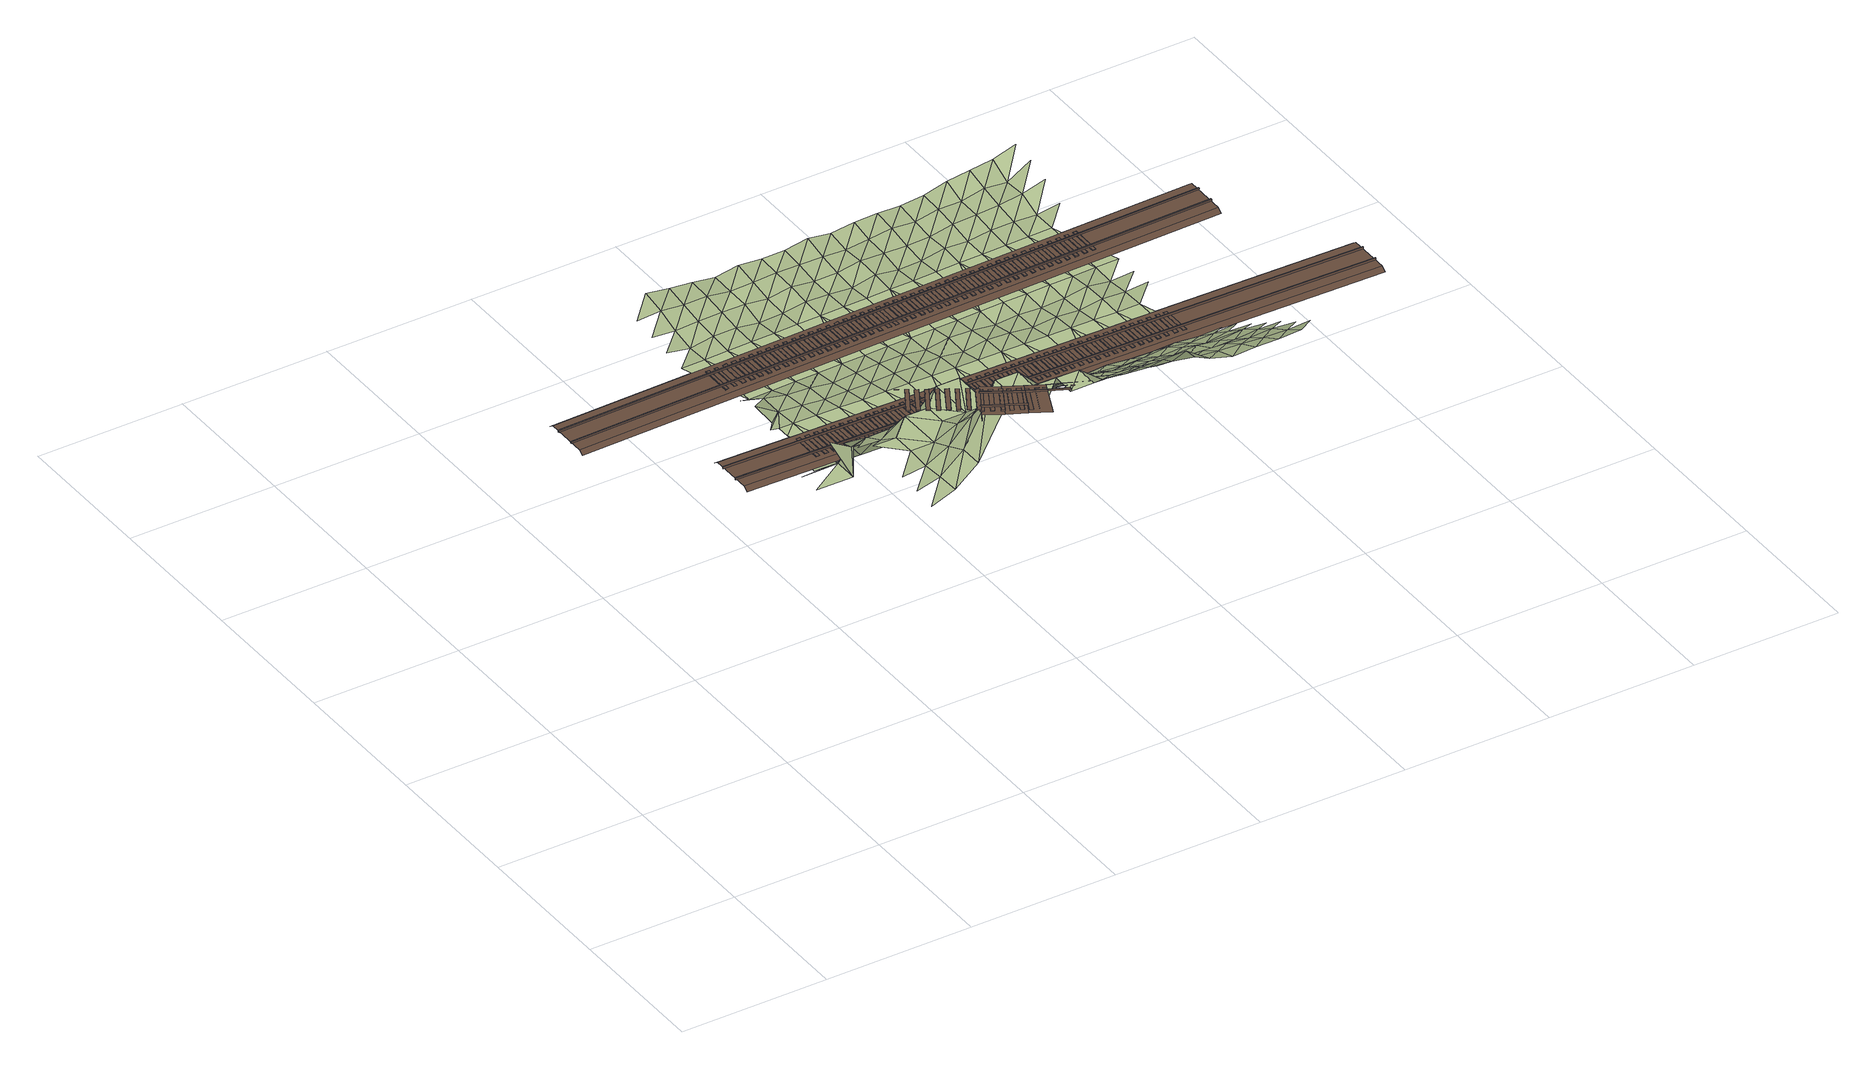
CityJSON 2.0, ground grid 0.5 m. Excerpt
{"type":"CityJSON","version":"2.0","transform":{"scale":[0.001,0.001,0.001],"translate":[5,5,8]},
"CityObjects":{
"terrain1":{"type":"TINRelief","geometry":[{"type":"CompositeSurface","lod":"3","boundaries":[[[0,1,2]],[[3,4,0]],[[3,5,6]],[[7,0,2]],[[8,9,5]],[[10,7,2]],[[11,3,0]],[[12,9,8]],[[11,0,7]],[[13,5,3]],[[14,15,12]],[[13,8,5]],[[13,3,11]],[[7,10,16]],[[14,17,18]],[[19,20,21]],[[21,22,17]],[[23,12,8]],[[16,10,24]],[[25,11,7]],[[19,26,27]],[[23,8,13]],[[17,14,28]],[[29,14,12]],[[21,17,28]],[[25,7,16]],[[30,21,28]],[[26,31,32]],[[33,13,11]],[[21,30,19]],[[19,30,34]],[[23,29,12]],[[19,34,35]],[[36,28,14]],[[33,11,25]],[[26,19,35]],[[28,36,30]],[[36,34,30]],[[37,16,24]],[[38,23,13]],[[29,36,14]],[[39,35,34]],[[38,13,33]],[[35,39,26]],[[40,31,26]],[[37,24,41]],[[16,42,25]],[[40,43,31]],[[34,36,39]],[[43,44,45]],[[44,46,45]],[[47,46,44]],[[39,40,26]],[[23,48,29]],[[49,23,38]],[[37,42,16]],[[50,33,25]],[[44,43,40]],[[49,48,23]],[[29,51,36]],[[52,47,44]],[[42,50,25]],[[53,38,33]],[[54,37,41]],[[48,51,29]],[[53,49,38]],[[36,55,39]],[[56,40,39]],[[52,57,58]],[[53,33,50]],[[59,44,40]],[[60,42,37]],[[51,55,36]],[[37,54,61]],[[62,48,49]],[[55,56,39]],[[59,40,56]],[[60,37,61]],[[63,52,44]],[[42,64,50]],[[53,62,49]],[[48,65,51]],[[63,44,59]],[[42,60,64]],[[66,57,52]],[[67,53,50]],[[68,69,57]],[[54,70,61]],[[62,65,48]],[[51,71,55]],[[63,66,52]],[[72,56,55]],[[67,50,64]],[[66,68,57]],[[73,60,61]],[[74,59,56]],[[75,69,68]],[[65,71,51]],[[76,62,53]],[[71,72,55]],[[74,56,72]],[[67,76,53]],[[70,73,61]],[[77,63,59]],[[60,78,64]],[[79,80,75]],[[62,81,65]],[[73,78,60]],[[77,59,74]],[[82,66,63]],[[83,67,64]],[[84,85,79]],[[86,68,66]],[[76,67,87]],[[88,70,89]],[[62,76,81]],[[90,75,68]],[[65,91,71]],[[78,83,64]],[[77,82,63]],[[92,72,71]],[[93,87,67]],[[84,94,95]],[[88,89,96]],[[82,86,66]],[[97,74,72]],[[98,73,70]],[[90,68,86]],[[65,81,91]],[[99,79,75]],[[93,67,83]],[[91,92,71]],[[76,87,100]],[[97,72,92]],[[70,88,98]],[[101,77,74]],[[102,78,73]],[[90,99,75]],[[103,84,79]],[[100,87,93]],[[76,104,81]],[[97,101,74]],[[98,102,73]],[[105,82,77]],[[106,83,78]],[[103,79,99]],[[107,86,82]],[[108,94,84]],[[109,88,96]],[[104,76,100]],[[110,90,86]],[[81,111,91]],[[101,105,77]],[[112,92,91]],[[106,78,102]],[[113,93,83]],[[108,84,103]],[[114,109,96]],[[105,107,82]],[[115,97,92]],[[88,116,98]],[[81,104,111]],[[110,86,107]],[[117,99,90]],[[106,113,83]],[[111,112,91]],[[118,100,93]],[[115,92,112]],[[116,88,109]],[[119,101,97]],[[120,102,98]],[[110,117,90]],[[121,103,99]],[[113,118,93]],[[100,122,104]],[[115,119,97]],[[120,98,116]],[[123,105,101]],[[124,106,102]],[[121,99,117]],[[125,107,105]],[[126,108,103]],[[127,109,114]],[[122,100,118]],[[128,110,107]],[[104,129,111]],[[111,130,112]],[[119,123,101]],[[120,124,102]],[[131,113,106]],[[126,103,121]],[[127,114,132]],[[123,125,105]],[[133,115,112]],[[134,116,109]],[[128,107,125]],[[122,129,104]],[[135,117,110]],[[124,131,106]],[[136,118,113]],[[130,133,112]],[[127,134,109]],[[137,119,115]],[[138,120,116]],[[135,110,128]],[[139,121,117]],[[136,113,131]],[[140,130,111]],[[141,122,118]],[[137,115,133]],[[129,140,111]],[[138,116,134]],[[142,123,119]],[[143,124,120]],[[135,139,117]],[[123,144,125]],[[145,126,121]],[[146,127,132]],[[141,118,136]],[[147,128,125]],[[122,148,129]],[[137,142,119]],[[138,143,120]],[[149,131,124]],[[145,121,139]],[[146,132,150]],[[151,134,127]],[[152,133,130]],[[147,125,144]],[[122,141,148]],[[153,135,128]],[[149,124,143]],[[154,136,131]],[[140,152,130]],[[146,151,127]],[[155,144,123]],[[156,137,133]],[[157,138,134]],[[153,128,147]],[[155,123,142]],[[158,139,135]],[[149,154,131]],[[159,140,129]],[[160,141,136]],[[157,134,151]],[[156,133,152]],[[159,129,148]],[[161,142,137]],[[162,143,138]],[[153,158,135]],[[163,145,139]],[[164,146,150]],[[160,136,154]],[[165,147,144]],[[141,166,148]],[[162,138,157]],[[156,161,137]],[[167,149,143]],[[163,139,158]],[[168,164,150]],[[161,155,142]],[[169,152,140]],[[170,151,146]],[[165,144,155]],[[141,160,166]],[[171,153,147]],[[162,167,143]],[[166,159,148]],[[172,154,149]],[[159,169,140]],[[170,146,164]],[[173,156,152]],[[174,157,151]],[[165,171,147]],[[175,158,153]],[[172,149,167]],[[176,160,154]],[[173,152,169]],[[170,174,151]],[[177,161,156]],[[178,162,157]],[[171,175,153]],[[179,155,161]],[[180,163,158]],[[168,181,164]],[[172,176,154]],[[182,165,155]],[[160,183,166]],[[173,177,156]],[[166,184,159]],[[174,178,157]],[[185,167,162]],[[180,158,175]],[[181,168,186]],[[177,179,161]],[[187,169,159]],[[188,170,164]],[[160,176,183]],[[182,155,179]],[[189,171,165]],[[185,162,178]],[[190,172,167]],[[181,188,164]],[[187,159,184]],[[191,173,169]],[[192,174,170]],[[189,165,182]],[[193,175,171]],[[185,190,167]],[[194,184,166]],[[195,176,172]],[[194,166,183]],[[192,170,188]],[[187,191,169]],[[178,174,196]],[[197,177,173]],[[193,171,189]],[[177,198,179]],[[199,181,186]],[[200,180,175]],[[195,172,190]],[[201,182,179]],[[176,202,183]],[[192,196,174]],[[191,197,173]],[[203,185,178]],[[199,186,204]],[[193,200,175]],[[205,188,181]],[[206,187,184]],[[201,179,198]],[[195,202,176]],[[207,189,182]],[[203,178,196]],[[208,190,185]],[[202,194,183]],[[194,206,184]],[[205,181,199]],[[209,192,188]],[[210,198,177]],[[211,191,187]],[[201,207,182]],[[210,177,197]],[[212,193,189]],[[208,185,203]],[[213,195,190]],[[211,187,206]],[[205,209,188]],[[214,197,191]],[[215,196,192]],[[212,189,207]],[[216,199,204]],[[217,200,193]],[[208,213,190]],[[218,201,198]],[[219,202,195]],[[211,214,191]],[[215,192,209]],[[220,194,202]],[[221,203,196]],[[217,193,212]],[[222,216,204]],[[214,210,197]],[[223,205,199]],[[224,206,194]],[[213,219,195]],[[218,198,210]],[[225,207,201]],[[215,221,196]],[[226,208,203]],[[219,220,202]],[[223,199,216]],[[224,194,220]],[[227,209,205]],[[228,211,206]],[[225,201,218]],[[229,212,207]],[[226,203,221]],[[230,213,208]],[[227,205,223]],[[224,228,206]],[[231,215,209]],[[232,214,211]],[[225,229,207]],[[233,210,214]],[[234,216,222]],[[235,217,212]],[[226,230,208]],[[236,218,210]],[[213,237,219]],[[219,238,220]],[[227,231,209]],[[228,232,211]],[[239,221,215]],[[240,234,222]],[[235,212,229]],[[241,223,216]],[[242,224,220]],[[232,233,214]],[[236,210,233]],[[237,213,230]],[[243,225,218]],[[239,215,231]],[[244,226,221]],[[241,216,234]],[[242,220,238]],[[245,227,223]],[[246,228,224]],[[236,243,218]],[[247,229,225]],[[239,244,221]],[[248,238,219]],[[249,230,226]],[[241,245,223]],[[246,224,242]],[[248,219,237]],[[250,231,227]],[[251,232,228]],[[247,225,243]],[[232,252,233]],[[253,234,240]],[[254,235,229]],[[249,226,244]],[[255,237,230]],[[256,236,233]],[[245,250,227]],[[246,251,228]],[[257,239,231]],[[258,253,240]],[[247,254,229]],[[259,241,234]],[[260,242,238]],[[255,230,249]],[[256,233,252]],[[261,243,236]],[[257,231,250]],[[262,244,239]],[[255,248,237]],[[253,259,234]],[[248,260,238]],[[263,245,241]],[[264,246,242]],[[265,252,232]],[[261,236,256]],[[265,232,251]],[[266,247,243]],[[257,262,239]],[[267,249,244]],[[263,241,259]],[[264,242,260]],[[268,250,245]],[[269,251,246]],[[261,266,243]],[[270,253,258]],[[271,254,247]],[[262,267,244]],[[268,257,250]],[[272,255,249]],[[273,256,252]],[[263,268,245]],[[264,269,246]],[[274,248,255]],[[271,247,266]],[[275,259,253]],[[269,265,251]],[[276,260,248]],[[267,272,249]],[[273,252,265]],[[277,261,256]],[[278,262,257]],[[272,274,255]],[[257,268,279]],[[274,276,248]],[[280,263,259]],[[281,264,260]],[[277,256,273]],[[282,266,261]],[[278,257,279]],[[283,267,262]],[[276,281,260]],[[284,268,263]],[[285,269,264]],[[282,261,277]],[[286,265,269]],[[287,271,266]],[[278,283,262]],[[288,272,267]],[[289,273,265]],[[290,274,272]],[[281,285,264]],[[291,279,268]],[[282,287,266]],[[292,276,274]],[[285,286,269]],[[283,288,267]],[[289,265,286]],[[293,277,273]],[[288,290,272]],[[294,278,279]],[[292,274,290]],[[295,281,276]],[[289,293,273]],[[296,282,277]],[[297,283,278]],[[292,295,276]],[[298,285,281]],[[296,277,293]],[[299,286,285]],[[300,287,282]],[[301,288,283]],[[302,289,286]],[[303,290,288]],[[295,298,281]],[[296,300,282]],[[304,292,290]],[[298,299,285]],[[302,286,299]],[[305,293,289]],[[301,303,288]],[[303,304,290]],[[306,295,292]],[[302,305,289]],[[307,296,293]],[[306,292,304]],[[308,298,295]],[[309,299,298]],[[305,307,293]],[[310,300,296]],[[311,302,299]],[[306,308,295]],[[307,310,296]],[[308,309,298]],[[312,304,303]],[[311,299,309]],[[313,305,302]],[[314,306,304]],[[313,302,311]],[[315,307,305]],[[316,308,306]],[[317,309,308]],[[313,315,305]],[[318,310,307]],[[319,311,309]],[[315,318,307]],[[316,317,308]],[[319,309,317]],[[320,313,311]],[[319,320,311]],[[321,315,313]],[[321,313,320]],[[322,318,315]],[[323,319,317]],[[321,322,315]],[[324,320,319]],[[325,321,320]],[[326,322,321]]]}]},
"railway1":{"type":"Railway","attributes":{"function":"1855"},"geometry":[{"type":"MultiSurface","lod":"3","boundaries":[[[327,328,329,330]],[[331,332,333,334]],[[335,336,334,333]],[[331,337,338,332]],[[339,340,341,342]],[[338,337,336,335]],[[343,327,330,344]],[[345,346,347,348]],[[329,349,344,330]],[[343,350,328,327]],[[351,352,353,354]],[[328,350,349,329]],[[355,339,342,356]],[[337,331,334,336]],[[355,357,340,339]],[[341,358,356,342]],[[359,360,361,362]],[[340,357,358,341]],[[363,351,354,364]],[[350,343,344,349]],[[353,365,364,354]],[[363,366,352,351]],[[367,368,369,370]],[[352,366,365,353]],[[371,359,362,372]],[[357,355,356,358]],[[371,373,360,359]],[[361,374,372,362]],[[375,376,377,378]],[[360,373,374,361]],[[379,367,370,380]],[[366,363,364,365]],[[379,381,368,367]],[[369,382,380,370]],[[383,384,385,386]],[[368,381,382,369]],[[387,388,389,390]],[[391,375,378,392]],[[373,371,372,374]],[[377,393,392,378]],[[391,394,376,375]],[[376,394,393,377]],[[395,396,397,398]],[[399,383,386,400]],[[381,379,380,382]],[[399,401,384,383]],[[385,402,400,386]],[[403,404,405,406]],[[407,387,390,408]],[[404,409,410,405]],[[411,412,413,414]],[[384,401,402,385]],[[409,415,416,410]],[[388,387,407,417]],[[408,390,389,418]],[[419,420,421,422]],[[388,417,418,389]],[[394,391,392,393]],[[423,395,398,424]],[[424,398,397,425]],[[396,395,423,426]],[[427,428,411,414]],[[396,426,425,397]],[[401,399,400,402]],[[429,419,422,430]],[[417,407,408,418]],[[430,422,421,431]],[[420,419,429,432]],[[433,434,435,436]],[[434,437,438,435]],[[420,432,431,421]],[[437,439,440,438]],[[441,442,415,409]],[[443,444,445,446]],[[426,423,424,425]],[[446,445,447,448]],[[449,444,443,450]],[[449,450,448,447]],[[451,452,428,427]],[[453,454,455,456]],[[428,457,412,411]],[[432,429,430,431]],[[456,455,458,459]],[[460,454,453,461]],[[460,461,459,458]],[[462,463,434,433]],[[463,464,437,434]],[[464,465,439,437]],[[466,467,468,469]],[[450,443,446,448]],[[469,468,470,471]],[[472,467,466,473]],[[472,473,471,470]],[[474,475,476,477]],[[461,453,456,459]],[[478,479,452,451]],[[452,480,457,428]],[[473,466,469,471]],[[481,482,463,462]],[[482,483,464,463]],[[483,484,465,464]],[[485,474,477,486]],[[479,487,480,452]],[[488,489,490,491]],[[492,493,482,481]],[[493,494,483,482]],[[494,495,484,483]],[[496,497,498,499]],[[500,501,502,503]],[[504,505,487,479]],[[506,507,508,509]],[[510,511,505,504]]]}]},
"railway2":{"type":"Railway","attributes":{"function":"1855"},"geometry":[{"type":"MultiSurface","lod":"3","boundaries":[[[512,513,514,515]],[[516,512,515,517]],[[514,518,517,515]],[[513,519,518,514]],[[520,521,522,523]],[[519,516,517,518]],[[524,520,523,525]],[[522,526,525,523]],[[521,527,526,522]],[[528,529,530,531]],[[527,524,525,526]],[[532,528,531,533]],[[530,534,533,531]],[[529,535,534,530]],[[536,537,538,539]],[[535,532,533,534]],[[540,536,539,541]],[[538,542,541,539]],[[537,543,542,538]],[[544,545,546,547]],[[543,540,541,542]],[[548,544,547,549]],[[546,550,549,547]],[[545,551,550,546]],[[552,553,554,555]],[[551,548,549,550]],[[556,552,555,557]],[[554,558,557,555]],[[553,559,558,554]],[[560,561,562,563]],[[559,556,557,558]],[[564,560,563,565]],[[562,566,565,563]],[[561,567,566,562]],[[568,569,570,571]],[[567,564,565,566]],[[572,568,571,573]],[[570,574,573,571]],[[569,575,574,570]],[[576,577,578,579]],[[575,572,573,574]],[[580,576,579,581]],[[578,582,581,579]],[[577,583,582,578]],[[584,585,586,587]],[[583,580,581,582]],[[588,584,587,589]],[[586,590,589,587]],[[585,591,590,586]],[[592,593,594,595]],[[591,588,589,590]],[[596,592,595,597]],[[594,598,597,595]],[[593,599,598,594]],[[600,601,602,603]],[[599,596,597,598]],[[604,600,603,605]],[[602,606,605,603]],[[601,607,606,602]],[[608,609,610,611]],[[607,604,605,606]],[[612,608,611,613]],[[610,614,613,611]],[[609,615,614,610]],[[616,617,618,619]],[[615,612,613,614]],[[620,616,619,621]],[[618,622,621,619]],[[617,623,622,618]],[[624,625,626,627]],[[623,620,621,622]],[[628,624,627,629]],[[626,630,629,627]],[[625,631,630,626]],[[632,633,634,635]],[[631,628,629,630]],[[636,632,635,637]],[[634,638,637,635]],[[633,639,638,634]],[[640,641,642,643]],[[639,636,637,638]],[[644,640,643,645]],[[642,646,645,643]],[[641,647,646,642]],[[648,649,650,651]],[[647,644,645,646]],[[652,648,651,653]],[[650,654,653,651]],[[649,655,654,650]],[[656,657,658,659]],[[655,652,653,654]],[[660,656,659,661]],[[658,662,661,659]],[[657,663,662,658]],[[664,665,666,667]],[[663,660,661,662]],[[668,664,667,669]],[[666,670,669,667]],[[665,671,670,666]],[[672,673,674,675]],[[671,668,669,670]],[[676,672,675,677]],[[674,678,677,675]],[[673,679,678,674]],[[680,681,682,683]],[[679,676,677,678]],[[684,680,683,685]],[[682,686,685,683]],[[681,687,686,682]],[[688,689,690,691]],[[687,684,685,686]],[[692,688,691,693]],[[690,694,693,691]],[[689,695,694,690]],[[696,697,698,699]],[[695,692,693,694]],[[700,696,699,701]],[[698,702,701,699]],[[697,703,702,698]],[[704,705,706,707]],[[703,700,701,702]],[[708,704,707,709]],[[706,710,709,707]],[[705,711,710,706]],[[712,713,714,715]],[[711,708,709,710]],[[716,712,715,717]],[[714,718,717,715]],[[713,719,718,714]],[[720,721,722,723]],[[719,716,717,718]],[[724,720,723,725]],[[722,726,725,723]],[[721,727,726,722]],[[728,729,730,731]],[[727,724,725,726]],[[732,728,731,733]],[[730,734,733,731]],[[729,735,734,730]],[[736,737,738,739]],[[740,741,742,743]],[[735,732,733,734]],[[744,745,746,747]],[[748,736,739,749]],[[745,750,751,746]],[[750,752,753,751]],[[738,754,749,739]],[[737,755,754,738]],[[742,756,757,743]],[[758,759,760,761]],[[762,763,764,765]],[[763,766,767,764]],[[766,768,769,767]],[[755,748,749,754]],[[770,758,761,771]],[[760,772,771,761]],[[756,773,774,757]],[[759,775,772,760]],[[776,777,778,779]],[[775,770,771,772]],[[780,776,779,781]],[[778,782,781,779]],[[777,783,782,778]],[[784,785,786,787]],[[783,780,781,782]],[[788,784,787,789]],[[786,790,789,787]],[[785,791,790,786]],[[792,793,794,795]],[[791,788,789,790]],[[796,792,795,797]],[[794,798,797,795]],[[793,799,798,794]],[[800,801,802,803]],[[799,796,797,798]],[[804,800,803,805]],[[802,806,805,803]],[[801,807,806,802]],[[808,809,810,811]],[[807,804,805,806]],[[812,808,811,813]],[[810,814,813,811]],[[809,815,814,810]],[[816,817,818,819]],[[815,812,813,814]],[[820,816,819,821]],[[818,822,821,819]],[[817,823,822,818]],[[824,825,826,827]],[[823,820,821,822]],[[828,824,827,829]],[[826,830,829,827]],[[825,831,830,826]],[[832,833,834,835]],[[831,828,829,830]],[[836,832,835,837]],[[834,838,837,835]],[[833,839,838,834]],[[840,841,842,843]],[[839,836,837,838]],[[844,840,843,845]],[[842,846,845,843]],[[841,847,846,842]],[[848,849,850,851]],[[847,844,845,846]],[[852,848,851,853]],[[850,854,853,851]],[[849,855,854,850]],[[856,857,858,859]],[[855,852,853,854]],[[860,856,859,861]],[[858,862,861,859]],[[857,863,862,858]],[[864,865,866,867]],[[863,860,861,862]],[[868,864,867,869]],[[866,870,869,867]],[[865,871,870,866]],[[872,873,874,875]],[[871,868,869,870]],[[876,872,875,877]],[[874,878,877,875]],[[873,879,878,874]],[[880,881,882,883]],[[879,876,877,878]],[[884,880,883,885]],[[882,886,885,883]],[[881,887,886,882]],[[887,884,885,886]]]}]},
"railway3":{"type":"Railway","attributes":{"function":"1855"},"geometry":[{"type":"MultiSurface","lod":"3","boundaries":[[[888,889,890,891]],[[892,888,891,893]],[[890,894,893,891]],[[889,895,894,890]],[[896,897,898,899]],[[895,892,893,894]],[[900,896,899,901]],[[898,902,901,899]],[[897,903,902,898]],[[904,905,906,907]],[[903,900,901,902]],[[908,904,907,909]],[[906,910,909,907]],[[905,911,910,906]],[[912,913,914,915]],[[911,908,909,910]],[[916,912,915,917]],[[914,918,917,915]],[[913,919,918,914]],[[920,921,922,923]],[[919,916,917,918]],[[924,920,923,925]],[[922,926,925,923]],[[921,927,926,922]],[[928,929,930,931]],[[927,924,925,926]],[[932,928,931,933]],[[930,934,933,931]],[[929,935,934,930]],[[936,937,938,939]],[[935,932,933,934]],[[940,936,939,941]],[[938,942,941,939]],[[937,943,942,938]],[[944,945,946,947]],[[943,940,941,942]],[[948,944,947,949]],[[946,950,949,947]],[[945,951,950,946]],[[952,953,954,955]],[[951,948,949,950]],[[956,952,955,957]],[[954,958,957,955]],[[953,959,958,954]],[[960,961,962,963]],[[959,956,957,958]],[[964,960,963,965]],[[962,966,965,963]],[[961,967,966,962]],[[968,969,970,971]],[[967,964,965,966]],[[972,968,971,973]],[[970,974,973,971]],[[969,975,974,970]],[[976,977,978,979]],[[975,972,973,974]],[[980,976,979,981]],[[978,982,981,979]],[[977,983,982,978]],[[984,985,986,987]],[[983,980,981,982]],[[988,984,987,989]],[[986,990,989,987]],[[985,991,990,986]],[[992,993,994,995]],[[991,988,989,990]],[[996,992,995,997]],[[994,998,997,995]],[[993,999,998,994]],[[1000,1001,1002,1003]],[[999,996,997,998]],[[1004,1000,1003,1005]],[[1002,1006,1005,1003]],[[1001,1007,1006,1002]],[[1008,1009,1010,1011]],[[1007,1004,1005,1006]],[[1012,1008,1011,1013]],[[1010,1014,1013,1011]],[[1009,1015,1014,1010]],[[1016,1017,1018,1019]],[[1015,1012,1013,1014]],[[1020,1016,1019,1021]],[[1018,1022,1021,1019]],[[1017,1023,1022,1018]],[[1024,1025,1026,1027]],[[1023,1020,1021,1022]],[[1028,1024,1027,1029]],[[1026,1030,1029,1027]],[[1025,1031,1030,1026]],[[1032,1033,1034,1035]],[[1031,1028,1029,1030]],[[1036,1032,1035,1037]],[[1034,1038,1037,1035]],[[1033,1039,1038,1034]],[[1040,1041,1042,1043]],[[1039,1036,1037,1038]],[[1044,1040,1043,1045]],[[1046,1047,1048,1049]],[[1042,1050,1045,1043]],[[1051,1052,1053,1054]],[[1041,1055,1050,1042]],[[1052,1056,1057,1053]],[[1056,1058,1059,1057]],[[1060,1061,1062,1063]],[[1055,1044,1045,1050]],[[1048,1047,1064,1065]],[[1066,1060,1063,1067]],[[1062,1068,1067,1063]],[[1069,1070,1071,1072]],[[1070,1073,1074,1071]],[[1073,1075,1076,1074]],[[1061,1077,1068,1062]],[[1078,1079,1080,1081]],[[1077,1066,1067,1068]],[[1064,1082,1083,1065]],[[1084,1078,1081,1085]],[[1080,1086,1085,1081]],[[1079,1087,1086,1080]],[[1088,1089,1090,1091]],[[1087,1084,1085,1086]],[[1092,1088,1091,1093]],[[1090,1094,1093,1091]],[[1089,1095,1094,1090]],[[1096,1097,1098,1099]],[[1095,1092,1093,1094]],[[1100,1096,1099,1101]],[[1098,1102,1101,1099]],[[1097,1103,1102,1098]],[[1104,1105,1106,1107]],[[1103,1100,1101,1102]],[[1108,1104,1107,1109]],[[1106,1110,1109,1107]],[[1105,1111,1110,1106]],[[1112,1113,1114,1115]],[[1111,1108,1109,1110]],[[1116,1112,1115,1117]],[[1114,1118,1117,1115]],[[1113,1119,1118,1114]],[[1120,1121,1122,1123]],[[1119,1116,1117,1118]],[[1124,1120,1123,1125]],[[1122,1126,1125,1123]],[[1121,1127,1126,1122]],[[1128,1129,1130,1131]],[[1127,1124,1125,1126]],[[1132,1128,1131,1133]],[[1130,1134,1133,1131]],[[1129,1135,1134,1130]],[[1136,1137,1138,1139]],[[1135,1132,1133,1134]],[[1140,1136,1139,1141]],[[1138,1142,1141,1139]],[[1137,1143,1142,1138]],[[1144,1145,1146,1147]],[[1143,1140,1141,1142]],[[1148,1144,1147,1149]],[[1146,1150,1149,1147]],[[1145,1151,1150,1146]],[[1152,1153,1154,1155]],[[1151,1148,1149,1150]],[[1156,1152,1155,1157]],[[1154,1158,1157,1155]],[[1153,1159,1158,1154]],[[1160,1161,1162,1163]],[[1159,1156,1157,1158]],[[1164,1160,1163,1165]],[[1162,1166,1165,1163]],[[1161,1167,1166,1162]],[[1168,1169,1170,1171]],[[1167,1164,1165,1166]],[[1172,1168,1171,1173]],[[1170,1174,1173,1171]],[[1169,1175,1174,1170]],[[1176,1177,1178,1179]],[[1175,1172,1173,1174]],[[1180,1176,1179,1181]],[[1178,1182,1181,1179]],[[1177,1183,1182,1178]],[[1184,1185,1186,1187]],[[1183,1180,1181,1182]],[[1188,1184,1187,1189]],[[1186,1190,1189,1187]],[[1185,1191,1190,1186]],[[1192,1193,1194,1195]],[[1191,1188,1189,1190]],[[1196,1192,1195,1197]],[[1194,1198,1197,1195]],[[1193,1199,1198,1194]],[[1200,1201,1202,1203]],[[1199,1196,1197,1198]],[[1204,1200,1203,1205]],[[1202,1206,1205,1203]],[[1201,1207,1206,1202]],[[1208,1209,1210,1211]],[[1207,1204,1205,1206]],[[1212,1208,1211,1213]],[[1210,1214,1213,1211]],[[1209,1215,1214,1210]],[[1216,1217,1218,1219]],[[1215,1212,1213,1214]],[[1220,1216,1219,1221]],[[1218,1222,1221,1219]],[[1217,1223,1222,1218]],[[1224,1225,1226,1227]],[[1223,1220,1221,1222]],[[1228,1224,1227,1229]],[[1226,1230,1229,1227]],[[1225,1231,1230,1226]],[[1232,1233,1234,1235]],[[1231,1228,1229,1230]],[[1236,1232,1235,1237]],[[1234,1238,1237,1235]],[[1233,1239,1238,1234]],[[1240,1241,1242,1243]],[[1239,1236,1237,1238]],[[1244,1240,1243,1245]],[[1242,1246,1245,1243]],[[1241,1247,1246,1242]],[[1248,1249,1250,1251]],[[1247,1244,1245,1246]],[[1252,1248,1251,1253]],[[1250,1254,1253,1251]],[[1249,1255,1254,1250]],[[1256,1257,1258,1259]],[[1255,1252,1253,1254]],[[1260,1256,1259,1261]],[[1258,1262,1261,1259]],[[1257,1263,1262,1258]],[[1263,1260,1261,1262]]]}]}
},
"vertices":[
[1400,1080,401],[1320,1000,372],[1400,1000,403],[1400,1160,394],[1320,1080,382],[1400,1240,400],[1320,1160,385],[1480,1080,468],[1400,1320,400],[1320,1320,400],[1480,1000,468],[1480,1160,433],[1400,1400,345],[1480,1240,400],[1400,1480,308],[1320,1400,349],[1560,1080,609],[1394,1554,233],[1320,1480,317],[1400,1634,125],[1275,1554,125],[1400,1554,125],[1320,1554,276],[1480,1400,400],[1560,1000,608],[1560,1160,510],[1400,1640,124],[1275,1634,125],[1400,1554,233],[1480,1480,310],[1400,1560,227],[1352,1834,125],[1320,1640,125],[1560,1240,436],[1400,1561,226],[1400,1632,135],[1480,1560,223],[1640,1080,608],[1560,1320,400],[1480,1640,122],[1400,1880,124],[1640,1000,606],[1640,1160,609],[1352,1880,125],[1400,1960,118],[1326,1886,125],[1349,1914,125],[1320,1960,167],[1560,1480,324],[1560,1400,400],[1640,1240,465],[1560,1560,236],[1400,2040,119],[1640,1320,400],[1720,1000,606],[1560,1640,121],[1480,1880,122],[1400,2120,70],[1320,2040,141],[1480,1960,111],[1720,1160,608],[1720,1080,606],[1640,1480,400],[1480,2040,102],[1720,1240,476],[1640,1560,247],[1480,2120,71],[1720,1320,400],[1400,2360,70],[1320,2360,69],[1800,1080,605],[1640,1640,119],[1560,1880,121],[1800,1160,528],[1560,1960,103],[1400,2440,64],[1720,1480,400],[1560,2040,98],[1800,1240,462],[1400,2520,79],[1320,2440,77],[1720,1560,237],[1560,2120,73],[1800,1320,403],[1400,2600,103],[1320,2520,86],[1480,2360,71],[1720,1400,400],[1880,1080,603],[1800,1000,603],[1480,2440,77],[1720,1640,119],[1640,1880,119],[1800,1400,362],[1400,2680,119],[1320,2600,98],[1880,1000,603],[1640,1960,103],[1880,1160,512],[1480,2520,83],[1800,1480,308],[1640,2040,86],[1880,1240,449],[1480,2600,95],[1800,1560,215],[1640,2120,74],[1880,1320,390],[1560,2360,73],[1480,2680,106],[1960,1080,539],[1560,2440,76],[1800,1640,117],[1720,1880,119],[1880,1400,345],[1960,1000,601],[1720,1960,103],[1960,1160,500],[1560,2520,86],[1880,1480,276],[1720,2040,92],[1960,1240,439],[1560,2600,95],[1880,1560,217],[1720,2120,76],[1960,1320,374],[1640,2360,74],[1560,2680,99],[2040,1080,529],[1640,2440,64],[1880,1640,115],[1800,1880,117],[1960,1400,327],[2040,1000,599],[1800,1960,106],[2040,1160,478],[1640,2520,83],[1960,1480,262],[1800,2040,96],[2040,1240,413],[1640,2600,83],[1880,1880,115],[1960,1560,208],[1800,2120,77],[2040,1320,381],[1720,2360,76],[1640,2680,87],[2120,1080,523],[1720,2440,69],[1960,1640,114],[2040,1400,314],[2120,1000,598],[2120,1160,476],[1880,1960,103],[1720,2520,74],[2040,1480,253],[1800,2360,77],[1880,2040,95],[2120,1240,413],[1720,2600,86],[1960,1880,114],[2040,1560,202],[1880,2120,79],[2120,1320,365],[1720,2680,99],[2200,1080,513],[1800,2440,80],[2040,1640,112],[2120,1400,311],[2200,1000,598],[1960,1960,105],[2200,1160,452],[1800,2520,86],[2120,1480,250],[1960,2040,83],[2200,1240,406],[1800,2600,90],[2120,1560,196],[1960,2120,80],[2200,1320,353],[1880,2360,79],[1800,2680,93],[2280,1080,500],[1880,2440,76],[2120,1640,111],[2040,1880,112],[2200,1400,295],[2280,1000,542],[2040,1960,93],[2280,1160,452],[1880,2520,76],[2200,1480,244],[2040,2040,96],[2280,1240,396],[1880,2600,89],[2120,1880,111],[2200,1560,186],[2280,1320,346],[2040,2120,82],[1960,2360,80],[2360,1080,492],[1880,2680,93],[1960,2440,71],[2200,1640,109],[2280,1400,298],[2360,1000,519],[2360,1160,446],[2120,1960,106],[1960,2520,76],[2280,1480,234],[2360,1240,384],[2040,2360,82],[2120,2040,93],[1960,2600,87],[2280,1560,192],[2120,2120,83],[2360,1320,337],[2440,1080,486],[1960,2680,106],[2040,2440,87],[2280,1640,108],[2200,1880,109],[2360,1400,285],[2440,1000,523],[2440,1160,441],[2200,1960,102],[2040,2520,90],[2360,1480,236],[2440,1240,380],[2200,2040,83],[2040,2600,82],[2360,1560,183],[2440,1320,342],[2200,2120,85],[2120,2360,83],[2519,1080,481],[2040,2680,93],[2120,2440,74],[2360,1640,106],[2280,1880,108],[2440,1400,287],[2519,1000,521],[2519,1160,432],[2280,1960,92],[2120,2520,87],[2440,1480,242],[2519,1240,380],[2280,2040,89],[2120,2600,90],[2360,1880,106],[2440,1560,180],[2519,1320,330],[2280,2120,86],[2200,2360,85],[2599,1080,478],[2120,2680,103],[2440,1640,105],[2200,2440,76],[2519,1400,273],[2599,1000,526],[2599,1160,436],[2360,1960,99],[2200,2520,83],[2519,1480,228],[2599,1240,385],[2360,2040,85],[2280,2360,86],[2200,2600,99],[2519,1560,183],[2599,1320,340],[2360,2120,87],[2679,1080,481],[2200,2680,106],[2519,1640,103],[2280,2440,92],[2440,1880,105],[2679,1160,429],[2440,1960,92],[2280,2520,86],[2599,1480,231],[2599,1400,285],[2679,1240,385],[2440,2040,89],[2280,2600,93],[2599,1560,175],[2679,1320,332],[2440,2120,89],[2360,2360,87],[2280,2680,103],[2599,1640,103],[2360,2440,87],[2519,1880,103],[2679,1400,282],[2519,1960,103],[2360,2520,101],[2679,1480,237],[2519,2040,102],[2360,2600,106],[2679,1560,176],[2519,2120,90],[2440,2360,89],[2360,2680,109],[2679,1640,101],[2440,2440,96],[2599,1880,103],[2599,1960,99],[2440,2520,105],[2599,2040,89],[2440,2600,106],[2599,2120,92],[2519,2360,90],[2440,2680,130],[2519,2440,96],[2679,1960,105],[2519,2520,109],[2679,2040,96],[2519,2600,122],[2679,2120,93],[2599,2360,92],[2519,2680,140],[2599,2440,92],[2599,2520,119],[2599,2600,114],[2599,2680,148],[2679,2440,103],[2679,2520,141],[2679,2600,162],[2679,2680,173],
[1347,1128,628],[1358,1122,628],[1358,1122,630],[1347,1128,630],[1376,1236,628],[1322,1143,628],[1322,1143,631],[1376,1236,630],[1332,1137,631],[1386,1230,630],[1386,1230,628],[1332,1137,628],[1373,1113,628],[1383,1107,628],[1383,1107,630],[1373,1113,630],[1400,1221,627],[1400,1221,628],[1361,1245,628],[1349,1251,628],[1349,1251,630],[1361,1245,630],[1412,1215,628],[1412,1215,627],[1399,1098,627],[1409,1092,627],[1409,1092,628],[1399,1098,628],[1426,1207,627],[1426,1207,628],[1437,1201,627],[1437,1201,628],[1424,1083,627],[1435,1077,627],[1435,1077,628],[1424,1083,628],[1453,1192,625],[1453,1192,628],[1463,1186,628],[1463,1186,625],[1450,1069,625],[1460,1063,625],[1460,1063,628],[1450,1069,628],[1477,1177,625],[1477,1177,628],[1489,1171,625],[1489,1171,628],[1476,1054,625],[1486,1048,625],[1486,1048,628],[1476,1054,628],[1503,1162,625],[1503,1162,627],[1514,1156,625],[1514,1156,627],[1501,1039,625],[1512,1033,625],[1512,1033,627],[1501,1039,627],[1509,1034,619],[1519,1028,619],[1519,1028,621],[1509,1034,621],[1530,1147,625],[1530,1147,627],[1540,1141,627],[1540,1141,625],[1535,1019,619],[1546,1014,619],[1546,1014,622],[1535,1019,621],[1554,1133,624],[1554,1133,625],[1566,1127,624],[1566,1127,625],[1581,1015,622],[1581,1015,628],[1519,1049,628],[1519,1049,622],[1562,1128,619],[1562,1128,622],[1583,1019,628],[1522,1052,628],[1573,1143,619],[1581,1157,608],[1495,1003,609],[1503,1017,622],[1583,1019,622],[1522,1052,622],[1573,1122,619],[1573,1122,622],[1562,1005,619],[1572,999,619],[1572,999,622],[1562,1005,622],[1588,1114,619],[1588,1114,622],[1599,1108,622],[1599,1108,621],[1563,984,619],[1631,1111,619],[1614,1100,621],[1614,1100,622],[1624,1094,622],[1624,1094,621],[1612,1076,622],[1612,1076,628],[1553,1108,630],[1553,1108,624],[1614,1079,628],[1554,1112,630],[1613,1079,622],[1554,1112,624],[1644,987,627],[1644,987,621],[1634,1088,619],[1586,992,618],[1586,992,619],[1634,1088,621],[1597,987,619],[1646,1083,621],[1597,987,618],[1646,1083,619],[1624,952,619],[1689,1081,618],[1660,1075,619],[1612,979,618],[1612,979,619],[1660,1075,621],[1637,1125,606],[1623,973,621],[1672,1069,622],[1623,973,619],[1672,1069,619],[1671,1045,621],[1671,1045,627],[1673,1049,627],[1673,1049,621],[1682,1064,617],[1637,966,616],[1637,966,618],[1682,1064,619],[1647,961,619],[1692,1059,619],[1647,961,617],[1692,1059,617],[1708,1051,618],[1663,954,617],[1663,954,619],[1708,1051,619],[1689,922,617],[1748,1053,616],[1695,1095,605],[1732,1017,619],[1732,1017,625],[1733,1020,625],[1733,1020,619],[1720,1046,618],[1720,1046,619],[1755,1068,603],[1740,1036,616],[1730,1041,616],[1730,1041,618],[1740,1036,618],[1793,990,618],[1793,990,624],[1794,994,624],[1794,994,618],[1769,1025,616],[1758,1029,616],[1758,1029,618],[1769,1025,618],[1796,1013,617],[1785,1018,617],[1785,1018,619],[1796,1013,619],[1809,1027,615],[1814,1042,603],[1817,1004,615],[1807,1009,615],[1807,1009,617],[1817,1004,617],[1870,1004,612],[1874,1019,601],
[1355,1683,137],[1367,1683,137],[1367,1683,138],[1355,1683,138],[1355,1791,137],[1355,1791,138],[1367,1791,138],[1367,1791,137],[1384,1683,137],[1397,1683,137],[1397,1683,138],[1384,1683,138],[1384,1791,137],[1384,1791,138],[1397,1791,138],[1397,1791,137],[1415,1683,135],[1426,1683,135],[1426,1683,138],[1415,1683,138],[1415,1791,135],[1415,1791,138],[1426,1791,138],[1426,1791,135],[1444,1683,135],[1456,1683,135],[1456,1683,138],[1444,1683,138],[1444,1791,135],[1444,1791,138],[1456,1791,138],[1456,1791,135],[1474,1683,135],[1486,1683,135],[1486,1683,137],[1474,1683,137],[1474,1791,135],[1474,1791,137],[1486,1791,137],[1486,1791,135],[1503,1683,135],[1515,1683,134],[1515,1683,135],[1503,1683,137],[1503,1791,135],[1503,1791,137],[1515,1791,135],[1515,1791,134],[1533,1683,134],[1544,1683,134],[1544,1683,135],[1533,1683,135],[1533,1791,134],[1533,1791,135],[1544,1791,135],[1544,1791,134],[1563,1683,134],[1575,1683,132],[1575,1683,135],[1563,1683,135],[1563,1791,134],[1563,1791,135],[1575,1791,135],[1575,1791,132],[1592,1683,132],[1604,1683,132],[1604,1683,135],[1592,1683,135],[1592,1791,132],[1592,1791,135],[1604,1791,135],[1604,1791,132],[1621,1683,131],[1634,1683,131],[1634,1683,134],[1621,1683,134],[1621,1791,131],[1621,1791,134],[1634,1791,134],[1634,1791,131],[1650,1683,131],[1663,1683,131],[1663,1683,134],[1650,1683,134],[1650,1791,131],[1650,1791,134],[1663,1791,134],[1663,1791,131],[1681,1683,131],[1692,1683,131],[1692,1683,132],[1681,1683,132],[1681,1791,131],[1681,1791,132],[1692,1791,132],[1692,1791,131],[1710,1683,131],[1722,1683,131],[1723,1683,132],[1711,1683,132],[1710,1791,131],[1711,1791,132],[1723,1791,132],[1722,1791,131],[1740,1683,130],[1752,1683,130],[1752,1683,131],[1740,1683,131],[1740,1791,130],[1740,1791,131],[1752,1791,131],[1752,1791,130],[1769,1683,130],[1781,1683,130],[1781,1683,131],[1769,1683,131],[1769,1791,130],[1769,1791,131],[1781,1791,131],[1781,1791,130],[1799,1683,128],[1810,1683,128],[1810,1683,131],[1799,1683,131],[1799,1791,128],[1799,1791,131],[1810,1791,131],[1810,1791,128],[1829,1683,128],[1841,1683,128],[1841,1683,131],[1829,1683,131],[1829,1791,128],[1829,1791,131],[1841,1791,131],[1841,1791,128],[1858,1683,128],[1870,1683,128],[1870,1683,130],[1858,1683,130],[1858,1791,128],[1858,1791,130],[1870,1791,130],[1870,1791,128],[1887,1683,128],[1900,1683,127],[1900,1683,128],[1887,1683,130],[1887,1791,128],[1887,1791,130],[1900,1791,128],[1900,1791,127],[1918,1683,127],[1929,1683,127],[1929,1683,128],[1918,1683,128],[1918,1791,127],[1918,1791,128],[1929,1791,128],[1929,1791,127],[1947,1683,127],[1958,1683,125],[1958,1683,128],[1947,1683,128],[1947,1791,127],[1947,1791,128],[1958,1791,128],[1958,1791,125],[1977,1683,125],[1989,1683,125],[1989,1683,128],[1977,1683,128],[1977,1791,125],[1977,1791,128],[1989,1791,128],[1989,1791,125],[2006,1683,125],[2018,1683,125],[2018,1683,127],[2006,1683,127],[2006,1791,125],[2006,1791,127],[2018,1791,127],[2018,1791,125],[2035,1683,125],[2048,1683,125],[2048,1683,127],[2035,1683,127],[2035,1791,125],[2035,1791,127],[2048,1791,127],[2048,1791,125],[2066,1683,124],[2078,1683,124],[2078,1683,125],[2066,1683,125],[2066,1791,124],[2066,1791,125],[2078,1791,125],[2078,1791,124],[2095,1683,124],[2107,1683,124],[2107,1683,125],[2095,1683,125],[2095,1791,124],[2095,1791,125],[2107,1791,125],[2107,1791,124],[2124,1683,122],[2137,1683,122],[2137,1683,125],[2124,1683,125],[2124,1791,122],[2124,1791,125],[2137,1791,125],[2137,1791,122],[2153,1683,122],[2166,1683,122],[2166,1683,125],[2153,1683,125],[2153,1791,122],[2153,1791,125],[2166,1791,125],[2166,1791,122],[2184,1683,122],[2195,1683,122],[2195,1683,124],[2184,1683,124],[1094,1649,130],[3301,1649,90],[3301,1665,102],[1094,1665,141],[3301,1701,103],[3301,1701,109],[1088,1701,150],[1088,1701,144],[2184,1791,122],[2184,1791,124],[3301,1705,109],[1088,1705,150],[3301,1705,103],[1088,1705,144],[2195,1791,124],[2195,1791,122],[3301,1809,102],[1094,1809,141],[2210,1683,122],[2222,1683,122],[2222,1683,124],[2210,1683,124],[3301,1769,103],[3301,1769,109],[1088,1769,150],[1088,1769,144],[3301,1773,109],[1088,1773,150],[3301,1773,103],[1088,1773,144],[2210,1791,122],[2210,1791,124],[2222,1791,124],[3301,1825,90],[1094,1825,130],[2222,1791,122],[2239,1683,121],[2251,1683,121],[2251,1683,122],[2239,1683,122],[2239,1791,121],[2239,1791,122],[2251,1791,122],[2251,1791,121],[2269,1683,121],[2281,1683,121],[2281,1683,122],[2269,1683,122],[2269,1791,121],[2269,1791,122],[2281,1791,122],[2281,1791,121],[2299,1683,119],[2310,1683,119],[2310,1683,122],[2299,1683,122],[2299,1791,119],[2299,1791,122],[2310,1791,122],[2310,1791,119],[2328,1683,119],[2339,1683,119],[2339,1683,121],[2328,1683,122],[2328,1791,119],[2328,1791,122],[2339,1791,121],[2339,1791,119],[2358,1683,119],[2370,1683,119],[2370,1683,121],[2358,1683,121],[2358,1791,119],[2358,1791,121],[2370,1791,121],[2370,1791,119],[2387,1683,119],[2399,1683,118],[2399,1683,119],[2387,1683,121],[2387,1791,119],[2387,1791,121],[2399,1791,119],[2399,1791,118],[2416,1683,118],[2429,1683,118],[2429,1683,119],[2416,1683,119],[2416,1791,118],[2416,1791,119],[2429,1791,119],[2429,1791,118],[2447,1683,117],[2458,1683,117],[2458,1683,119],[2447,1683,119],[2447,1791,117],[2447,1791,119],[2458,1791,119],[2458,1791,117],[2476,1683,117],[2488,1683,117],[2488,1683,119],[2476,1683,119],[2476,1791,117],[2476,1791,119],[2488,1791,119],[2488,1791,117],[2506,1683,115],[2518,1683,115],[2518,1683,118],[2506,1683,118],[2506,1791,115],[2506,1791,118],[2518,1791,118],[2518,1791,115],[2535,1683,115],[2547,1683,115],[2547,1683,118],[2535,1683,118],[2535,1791,115],[2535,1791,118],[2547,1791,118],[2547,1791,115],[2565,1683,115],[2576,1683,115],[2576,1683,117],[2565,1683,117],[2565,1791,115],[2565,1791,117],[2576,1791,117],[2576,1791,115],[2595,1683,115],[2607,1683,115],[2607,1683,117],[2595,1683,117],[2595,1791,115],[2595,1791,117],[2607,1791,117],[2607,1791,115],[2624,1683,114],[2636,1683,114],[2636,1683,115],[2624,1683,115],[2624,1791,114],[2624,1791,115],[2636,1791,115],[2636,1791,114],
[1360,2183,80],[1371,2183,82],[1371,2183,83],[1360,2183,83],[1360,2291,80],[1360,2291,83],[1371,2291,83],[1371,2291,82],[1389,2183,82],[1400,2183,82],[1400,2183,83],[1389,2183,83],[1389,2291,82],[1389,2291,83],[1400,2291,83],[1400,2291,82],[1419,2183,82],[1431,2183,83],[1431,2183,85],[1419,2183,83],[1419,2291,82],[1419,2291,83],[1431,2291,85],[1431,2291,83],[1448,2183,83],[1461,2183,83],[1461,2183,85],[1448,2183,85],[1448,2291,83],[1448,2291,85],[1461,2291,85],[1461,2291,83],[1477,2183,83],[1490,2183,83],[1490,2183,86],[1477,2183,85],[1477,2291,83],[1477,2291,85],[1490,2291,86],[1490,2291,83],[1508,2183,83],[1519,2183,83],[1519,2183,86],[1508,2183,86],[1508,2291,83],[1508,2291,86],[1519,2291,86],[1519,2291,83],[1537,2183,85],[1549,2183,85],[1549,2183,87],[1537,2183,87],[1537,2291,85],[1537,2291,87],[1549,2291,87],[1549,2291,85],[1567,2183,85],[1579,2183,85],[1579,2183,87],[1567,2183,87],[1567,2291,85],[1567,2291,87],[1579,2291,87],[1579,2291,85],[1597,2183,86],[1608,2183,86],[1608,2183,87],[1597,2183,87],[1597,2291,86],[1597,2291,87],[1608,2291,87],[1608,2291,86],[1626,2183,86],[1637,2183,86],[1637,2183,87],[1626,2183,87],[1626,2291,86],[1626,2291,87],[1637,2291,87],[1637,2291,86],[1656,2183,87],[1668,2183,87],[1668,2183,89],[1656,2183,89],[1656,2291,87],[1656,2291,89],[1668,2291,89],[1668,2291,87],[1685,2183,87],[1697,2183,87],[1697,2183,89],[1685,2183,89],[1685,2291,87],[1685,2291,89],[1697,2291,89],[1697,2291,87],[1714,2183,87],[1727,2183,87],[1727,2183,90],[1714,2183,90],[1714,2291,87],[1714,2291,90],[1727,2291,90],[1727,2291,87],[1745,2183,87],[1756,2183,89],[1756,2183,90],[1745,2183,90],[1745,2291,87],[1745,2291,90],[1756,2291,90],[1756,2291,89],[1774,2183,89],[1785,2183,89],[1785,2183,90],[1774,2183,90],[1774,2291,89],[1774,2291,90],[1785,2291,90],[1785,2291,89],[1804,2183,89],[1816,2183,90],[1816,2183,92],[1804,2183,90],[1804,2291,89],[1804,2291,90],[1816,2291,92],[1816,2291,90],[1833,2183,90],[1845,2183,90],[1845,2183,92],[1833,2183,92],[1833,2291,90],[1833,2291,92],[1845,2291,92],[1845,2291,90],[1863,2183,90],[1874,2183,90],[1874,2183,93],[1863,2183,92],[1863,2291,90],[1863,2291,92],[1874,2291,93],[1874,2291,90],[1893,2183,90],[1905,2183,90],[1903,2183,93],[1892,2183,93],[1893,2291,90],[1892,2291,93],[1903,2291,93],[1905,2291,90],[1922,2183,92],[1934,2183,92],[1934,2183,93],[1922,2183,93],[1922,2291,92],[1922,2291,93],[3051,2149,99],[3051,2165,112],[844,2165,71],[844,2149,60],[1934,2291,93],[3051,2201,114],[3051,2201,119],[838,2201,80],[838,2201,74],[1934,2291,92],[3051,2205,119],[838,2205,80],[3051,2205,114],[838,2205,74],[1948,2183,92],[1960,2183,92],[1960,2183,93],[1948,2183,93],[3051,2309,112],[844,2309,71],[1948,2291,92],[1948,2291,93],[1960,2291,93],[3051,2269,114],[3051,2269,119],[838,2269,80],[838,2269,74],[3051,2273,119],[838,2273,80],[3051,2273,114],[838,2273,74],[1960,2291,92],[1977,2183,93],[1989,2183,93],[1989,2183,95],[1977,2183,95],[3051,2325,99],[844,2325,60],[1977,2291,93],[1977,2291,95],[1989,2291,95],[1989,2291,93],[2006,2183,93],[2019,2183,93],[2019,2183,95],[2006,2183,95],[2006,2291,93],[2006,2291,95],[2019,2291,95],[2019,2291,93],[2037,2183,93],[2049,2183,93],[2049,2183,96],[2037,2183,96],[2037,2291,93],[2037,2291,96],[2049,2291,96],[2049,2291,93],[2066,2183,93],[2078,2183,93],[2078,2183,96],[2066,2183,96],[2066,2291,93],[2066,2291,96],[2078,2291,96],[2078,2291,93],[2096,2183,95],[2108,2183,95],[2108,2183,96],[2096,2183,96],[2096,2291,95],[2096,2291,96],[2108,2291,96],[2108,2291,95],[2124,2183,95],[2137,2183,95],[2137,2183,96],[2124,2183,96],[2124,2291,95],[2124,2291,96],[2137,2291,96],[2137,2291,95],[2155,2183,96],[2166,2183,96],[2166,2183,98],[2155,2183,98],[2155,2291,96],[2155,2291,98],[2166,2291,98],[2166,2291,96],[2185,2183,96],[2197,2183,96],[2197,2183,99],[2185,2183,98],[2185,2291,96],[2185,2291,98],[2197,2291,99],[2197,2291,96],[2214,2183,96],[2226,2183,96],[2226,2183,99],[2214,2183,99],[2214,2291,96],[2214,2291,99],[2226,2291,99],[2226,2291,96],[2243,2183,96],[2256,2183,98],[2256,2183,99],[2243,2183,99],[2243,2291,96],[2243,2291,99],[2256,2291,99],[2256,2291,98],[2272,2183,98],[2285,2183,98],[2285,2183,99],[2272,2183,99],[2272,2291,98],[2272,2291,99],[2285,2291,99],[2285,2291,98],[2303,2183,98],[2315,2183,99],[2315,2183,101],[2303,2183,99],[2303,2291,98],[2303,2291,99],[2315,2291,101],[2315,2291,99],[2333,2183,99],[2345,2183,99],[2345,2183,101],[2333,2183,101],[2333,2291,99],[2333,2291,101],[2345,2291,101],[2345,2291,99],[2362,2183,99],[2374,2183,99],[2374,2183,102],[2362,2183,102],[2362,2291,99],[2362,2291,102],[2374,2291,102],[2374,2291,99],[2392,2183,99],[2403,2183,99],[2403,2183,102],[2392,2183,102],[2392,2291,99],[2392,2291,102],[2403,2291,102],[2403,2291,99],[2421,2183,101],[2432,2183,101],[2432,2183,103],[2421,2183,103],[2421,2291,101],[2421,2291,103],[2432,2291,103],[2432,2291,101],[2451,2183,101],[2463,2183,101],[2463,2183,103],[2451,2183,103],[2451,2291,101],[2451,2291,103],[2463,2291,103],[2463,2291,101],[2480,2183,102],[2493,2183,102],[2493,2183,103],[2480,2183,103],[2480,2291,102],[2480,2291,103],[2493,2291,103],[2493,2291,102],[2509,2183,102],[2522,2183,102],[2522,2183,103],[2509,2183,103],[2509,2291,102],[2509,2291,103],[2522,2291,103],[2522,2291,102],[2540,2183,103],[2551,2183,103],[2551,2183,105],[2540,2183,105],[2540,2291,103],[2540,2291,105],[2551,2291,105],[2551,2291,103],[2569,2183,103],[2581,2183,103],[2581,2183,106],[2569,2183,105],[2569,2291,103],[2569,2291,105],[2581,2291,106],[2581,2291,103],[2599,2183,103],[2611,2183,103],[2611,2183,106],[2599,2183,106],[2599,2291,103],[2599,2291,106],[2611,2291,106],[2611,2291,103],[2628,2183,103],[2640,2183,105],[2640,2183,106],[2628,2183,106],[2628,2291,103],[2628,2291,106],[2640,2291,106],[2640,2291,105]
]}
